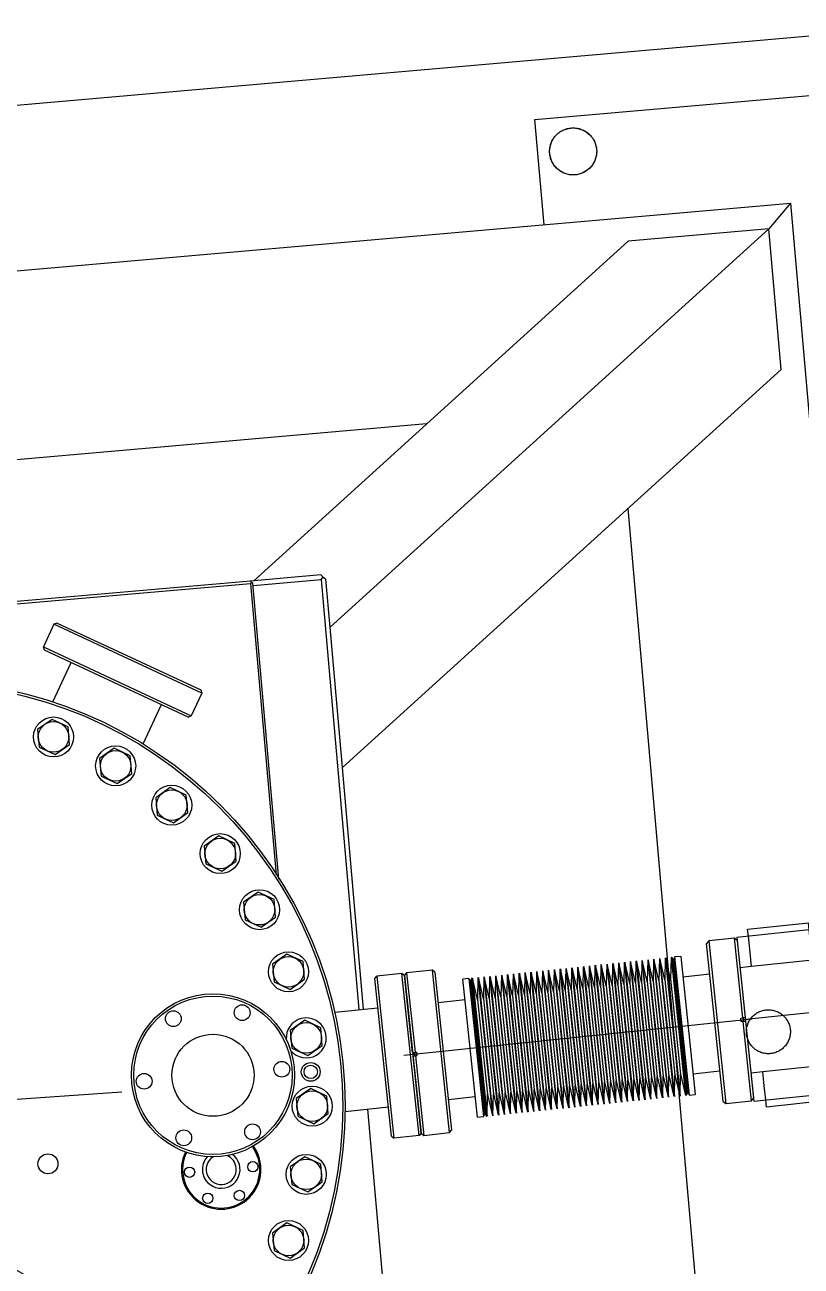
# Model space of a CAD drawing. Extents: x -50 to 48714, y -13211 to 6743.
# Drawn here: x 21933 to 22263, y 274 to 801 of the extents above; entities that cross this region are included whole.
import ezdxf

# ---------------------------------------------------------------- set-up
doc = ezdxf.new("R2010")
doc.units = 0
doc.header["$LTSCALE"] = 50
doc.linetypes.add('UE46_HMI$0$DASH_CENTER', pattern=[36, 24, -3, 6, -3])
doc.linetypes.add('UE46_HMI$0$PHANTOM', pattern=[2.5, 1.25, -0.25, 0.25, -0.25, 0.25, -0.25])
doc.layers.get('0').update_dxf_attribs({"linetype": 'CONTINUOUS'})
for name, color, linetype in [('UE46_HMI$0$1', 7, 'CONTINUOUS'), ('UE46_HMI$0$AM_VIS', 7, 'CONTINUOUS'), ('UE46_HMI$0$AUTOVUE_8', 7, 'CONTINUOUS')]:
    doc.layers.add(name, color=color, linetype=linetype)

# ---------------------------------------------------------------- blocks, each defined once
blk = doc.blocks.new('UE46_HMI$0$MEMBRANBALG_LO0')
at = {"layer": 'UE46_HMI$0$1', "color": 7, "linetype": 'CONTINUOUS'}
for p, q in [((5223.46, 412.11), (5222.57, 411.01)), ((5234.4, 413.26), (5223.46, 412.11)), ((5223.46, 412.11), (5230.72, 342.99)), ((5235.5, 412.37), (5234.4, 413.26)), ((5237.95, 379.44), (5234.4, 413.26)), ((5235.5, 412.37), (5238.94, 379.55)), ((5229.62, 343.88), (5222.57, 411.01)), ((5170.2, 401.24), (5170.02, 391.97)), ((5170.2, 401.24), (5176.37, 342.54)), ((5170.3, 401.24), (5176.47, 342.57)), ((5170.3, 401.24), (5176.47, 342.57)), ((5172.51, 392.23), (5170.4, 401.27)), ((5170.4, 401.27), (5176.57, 342.56)), ((5172.69, 401.51), (5172.51, 392.23)), ((5172.69, 401.51), (5178.86, 342.8)), ((5172.79, 401.5), (5178.95, 342.83)), ((5172.79, 401.5), (5178.95, 342.83)), ((5174.99, 392.49), (5172.88, 401.53)), ((5172.88, 401.53), (5179.05, 342.82)), ((5175.17, 401.77), (5174.99, 392.49)), ((5175.17, 401.77), (5181.34, 343.07)), ((5175.27, 401.77), (5181.44, 343.09)), ((5175.27, 401.77), (5181.44, 343.09)), ((5177.48, 392.75), (5175.37, 401.79)), ((5175.37, 401.79), (5181.54, 343.09)), ((5177.66, 402.03), (5177.48, 392.75)), ((5177.66, 402.03), (5183.83, 343.33)), ((5177.76, 402.03), (5183.93, 343.35)), ((5177.76, 402.03), (5183.93, 343.35)), ((5179.96, 393.01), (5177.86, 402.05)), ((5177.86, 402.05), (5184.03, 343.35)), ((5180.15, 402.29), (5179.96, 393.01)), ((5180.15, 402.29), (5186.32, 343.59)), ((5180.25, 402.29), (5186.41, 343.61)), ((5180.25, 402.29), (5186.41, 343.61)), ((5182.45, 393.27), (5180.34, 402.31)), ((5180.34, 402.31), (5186.51, 343.61)), ((5182.63, 402.55), (5182.45, 393.27)), ((5182.63, 402.55), (5188.8, 343.85)), ((5182.73, 402.55), (5188.9, 343.87)), ((5182.73, 402.55), (5188.9, 343.87)), ((5184.94, 393.54), (5182.83, 402.57)), ((5182.83, 402.57), (5189, 343.87)), ((5185.12, 402.81), (5184.94, 393.54)), ((5185.12, 402.81), (5191.29, 344.11)), ((5185.22, 402.81), (5191.39, 344.13)), ((5185.22, 402.81), (5191.39, 344.13)), ((5187.42, 393.8), (5185.32, 402.83)), ((5185.32, 402.83), (5191.49, 344.13)), ((5187.61, 403.07), (5187.42, 393.8)), ((5187.61, 403.07), (5193.77, 344.37)), ((5187.71, 403.07), (5193.87, 344.39)), ((5187.71, 403.07), (5193.87, 344.39)), ((5189.91, 394.06), (5187.8, 403.09)), ((5187.8, 403.09), (5193.97, 344.39)), ((5190.09, 403.33), (5189.91, 394.06)), ((5190.09, 403.33), (5196.26, 344.63)), ((5190.19, 403.33), (5196.36, 344.66)), ((5190.19, 403.33), (5196.36, 344.66)), ((5192.4, 394.32), (5190.29, 403.36)), ((5190.29, 403.36), (5196.46, 344.65)), ((5192.58, 403.6), (5192.4, 394.32)), ((5192.58, 403.6), (5198.75, 344.89)), ((5192.68, 403.59), (5198.84, 344.92)), ((5192.68, 403.59), (5198.84, 344.92)), ((5194.88, 394.58), (5192.78, 403.62)), ((5192.78, 403.62), (5198.94, 344.92)), ((5195.06, 403.86), (5194.88, 394.58)), ((5195.06, 403.86), (5201.23, 345.16)), ((5195.16, 403.86), (5201.33, 345.18)), ((5195.16, 403.86), (5201.33, 345.18)), ((5197.37, 394.84), (5195.26, 403.88)), ((5195.26, 403.88), (5201.43, 345.18)), ((5197.55, 404.12), (5197.37, 394.84)), ((5197.55, 404.12), (5203.72, 345.42)), ((5197.65, 404.12), (5203.82, 345.44)), ((5197.65, 404.12), (5203.82, 345.44)), ((5199.85, 395.1), (5197.75, 404.14)), ((5197.75, 404.14), (5203.92, 345.44)), ((5200.04, 404.38), (5199.85, 395.1)), ((5200.04, 404.38), (5206.21, 345.68)), ((5200.14, 404.38), (5206.3, 345.7)), ((5200.14, 404.38), (5206.3, 345.7)), ((5202.34, 395.37), (5200.23, 404.4)), ((5200.23, 404.4), (5206.4, 345.7)), ((5202.52, 404.64), (5202.34, 395.37)), ((5202.52, 404.64), (5208.69, 345.94)), ((5202.62, 404.64), (5208.79, 345.96)), ((5202.62, 404.64), (5208.79, 345.96)), ((5204.83, 395.63), (5202.72, 404.66)), ((5202.72, 404.66), (5208.89, 345.96)), ((5205.01, 404.9), (5204.83, 395.63)), ((5205.01, 404.9), (5211.18, 346.2)), ((5205.11, 404.9), (5211.28, 346.22)), ((5205.11, 404.9), (5211.28, 346.22)), ((5207.31, 395.89), (5205.21, 404.92)), ((5205.21, 404.92), (5211.38, 346.22)), ((5207.5, 405.16), (5207.31, 395.89)), ((5207.5, 405.16), (5213.67, 346.46)), ((5207.79, 405.18), (5207.6, 405.16)), ((5207.6, 405.16), (5213.76, 346.49)), ((5207.6, 405.16), (5213.76, 346.49)), ((5208.23, 404.59), (5207.79, 405.18)), ((5210.88, 375.84), (5207.79, 405.18)), ((5211.24, 375.88), (5208.23, 404.59)), ((5209.09, 405.32), (5208.79, 404.65)), ((5211.81, 375.94), (5208.79, 404.65)), ((5211.57, 405.58), (5209.09, 405.32)), ((5212.17, 375.98), (5209.09, 405.32)), ((5211.57, 405.58), (5217.74, 346.9)), ((5095.16, 398.62), (5094.27, 397.52)), ((5097.72, 364.71), (5094.27, 397.52)), ((5106.1, 399.77), (5095.16, 398.62)), ((5095.16, 398.62), (5098.72, 364.81)), ((5107.2, 398.88), (5106.1, 399.77)), ((5113.37, 330.65), (5106.1, 399.77)), ((5107.2, 398.88), (5114.26, 331.75)), ((5121.57, 396.12), (5119.08, 395.86)), ((5122.17, 366.52), (5119.08, 395.86)), ((5122, 395.53), (5121.57, 396.12)), ((5121.57, 396.12), (5127.74, 337.44)), ((5122.86, 396.26), (5122.56, 395.58)), ((5123.06, 396.28), (5122.86, 396.26)), ((5122.86, 396.26), (5129.03, 337.58)), ((5126.14, 366.94), (5123.06, 396.28)), ((5123.06, 396.28), (5129.23, 337.6)), ((5125.27, 387.26), (5123.16, 396.3)), ((5123.16, 396.3), (5129.33, 337.6)), ((5125.45, 396.54), (5125.27, 387.26)), ((5125.45, 396.54), (5131.62, 337.84)), ((5125.55, 396.54), (5131.71, 337.86)), ((5125.55, 396.54), (5131.71, 337.86)), ((5127.75, 387.53), (5125.64, 396.56)), ((5125.64, 396.56), (5131.81, 337.86)), ((5127.93, 396.8), (5127.75, 387.53)), ((5127.93, 396.8), (5134.1, 338.1)), ((5128.03, 396.8), (5134.2, 338.12)), ((5128.03, 396.8), (5134.2, 338.12)), ((5130.24, 387.79), (5128.13, 396.82)), ((5128.13, 396.82), (5134.3, 338.12)), ((5130.42, 397.06), (5130.24, 387.79)), ((5130.42, 397.06), (5136.59, 338.36)), ((5130.52, 397.06), (5136.69, 338.38)), ((5130.52, 397.06), (5136.69, 338.38)), ((5132.72, 388.05), (5130.62, 397.08)), ((5130.62, 397.08), (5136.79, 338.38)), ((5132.91, 397.32), (5132.72, 388.05)), ((5132.91, 397.32), (5139.08, 338.62)), ((5133.01, 397.32), (5139.17, 338.65)), ((5133.01, 397.32), (5139.17, 338.65)), ((5135.21, 388.31), (5133.1, 397.35)), ((5133.1, 397.35), (5139.27, 338.64)), ((5135.39, 397.59), (5135.21, 388.31)), ((5135.39, 397.59), (5141.56, 338.88)), ((5135.49, 397.58), (5141.66, 338.91)), ((5135.49, 397.58), (5141.66, 338.91)), ((5137.7, 388.57), (5135.59, 397.61)), ((5135.59, 397.61), (5141.76, 338.91)), ((5137.88, 397.85), (5137.7, 388.57)), ((5137.88, 397.85), (5144.05, 339.15)), ((5137.98, 397.85), (5144.15, 339.17)), ((5137.98, 397.85), (5144.15, 339.17)), ((5140.18, 388.83), (5138.08, 397.87)), ((5138.08, 397.87), (5144.25, 339.17)), ((5140.37, 398.11), (5140.18, 388.83)), ((5140.37, 398.11), (5146.54, 339.41)), ((5140.47, 398.11), (5146.63, 339.43)), ((5140.47, 398.11), (5146.63, 339.43)), ((5142.67, 389.09), (5140.56, 398.13)), ((5140.56, 398.13), (5146.73, 339.43)), ((5142.85, 398.37), (5142.67, 389.09)), ((5142.85, 398.37), (5149.02, 339.67)), ((5142.95, 398.37), (5149.12, 339.69)), ((5142.95, 398.37), (5149.12, 339.69)), ((5145.16, 389.36), (5143.05, 398.39)), ((5143.05, 398.39), (5149.22, 339.69)), ((5145.34, 398.63), (5145.16, 389.36)), ((5145.34, 398.63), (5151.51, 339.93)), ((5145.44, 398.63), (5151.61, 339.95)), ((5145.44, 398.63), (5151.61, 339.95)), ((5147.64, 389.62), (5145.54, 398.65)), ((5145.54, 398.65), (5151.71, 339.95)), ((5147.82, 398.89), (5147.64, 389.62)), ((5147.82, 398.89), (5153.99, 340.19)), ((5147.92, 398.89), (5154.09, 340.21)), ((5147.92, 398.89), (5154.09, 340.21)), ((5150.13, 389.88), (5148.02, 398.91)), ((5148.02, 398.91), (5154.19, 340.21)), ((5150.31, 399.15), (5150.13, 389.88)), ((5150.31, 399.15), (5156.48, 340.45)), ((5150.41, 399.15), (5156.58, 340.48)), ((5150.41, 399.15), (5156.58, 340.48)), ((5152.61, 390.14), (5150.51, 399.17)), ((5150.51, 399.17), (5156.68, 340.47)), ((5152.8, 399.42), (5152.61, 390.14)), ((5152.8, 399.42), (5158.97, 340.71)), ((5152.9, 399.41), (5159.06, 340.74)), ((5152.9, 399.41), (5159.06, 340.74)), ((5155.1, 390.4), (5152.99, 399.44)), ((5152.99, 399.44), (5159.16, 340.73)), ((5155.28, 399.68), (5155.1, 390.4)), ((5155.28, 399.68), (5161.45, 340.97)), ((5155.38, 399.67), (5161.55, 341)), ((5155.38, 399.67), (5161.55, 341)), ((5157.59, 390.66), (5155.48, 399.7)), ((5155.48, 399.7), (5161.65, 341)), ((5157.77, 399.94), (5157.59, 390.66)), ((5157.77, 399.94), (5163.94, 341.24)), ((5157.87, 399.94), (5164.04, 341.26)), ((5157.87, 399.94), (5164.04, 341.26)), ((5160.07, 390.92), (5157.97, 399.96)), ((5157.97, 399.96), (5164.14, 341.26)), ((5160.26, 400.2), (5160.07, 390.92)), ((5160.26, 400.2), (5166.43, 341.5)), ((5160.36, 400.2), (5166.52, 341.52)), ((5160.36, 400.2), (5166.52, 341.52)), ((5162.56, 391.18), (5160.45, 400.22)), ((5160.45, 400.22), (5166.62, 341.52)), ((5162.74, 400.46), (5162.56, 391.18)), ((5162.74, 400.46), (5168.91, 341.76)), ((5162.84, 400.46), (5169.01, 341.78)), ((5162.84, 400.46), (5169.01, 341.78)), ((5165.05, 391.45), (5162.94, 400.48)), ((5162.94, 400.48), (5169.11, 341.78)), ((5165.23, 400.72), (5165.05, 391.45)), ((5165.23, 400.72), (5171.4, 342.02)), ((5165.33, 400.72), (5171.5, 342.04)), ((5165.33, 400.72), (5171.5, 342.04)), ((5167.53, 391.71), (5165.43, 400.74)), ((5165.43, 400.74), (5171.6, 342.04)), ((5167.71, 400.98), (5167.53, 391.71)), ((5167.71, 400.98), (5173.88, 342.28)), ((5167.81, 400.98), (5173.98, 342.3)), ((5167.81, 400.98), (5173.98, 342.3)), ((5170.02, 391.97), (5167.91, 401)), ((5167.91, 401), (5174.08, 342.3)), ((5207.31, 395.89), (5211.56, 355.5)), ((5223.94, 397.98), (5212.5, 396.78)), ((5122, 395.53), (5128.04, 338.12)), ((5122.56, 395.58), (5128.6, 338.17)), ((5157.59, 390.66), (5161.83, 350.27)), ((5160.07, 390.92), (5164.32, 350.53)), ((5162.56, 391.18), (5166.81, 350.79)), ((5165.05, 391.45), (5169.29, 351.06)), ((5167.53, 391.71), (5171.78, 351.32)), ((5170.02, 391.97), (5174.26, 351.58)), ((5172.51, 392.23), (5176.75, 351.84)), ((5174.99, 392.49), (5179.24, 352.1)), ((5177.48, 392.75), (5181.72, 352.36)), ((5179.96, 393.01), (5184.21, 352.62)), ((5182.45, 393.27), (5186.7, 352.88)), ((5184.94, 393.54), (5189.18, 353.15)), ((5187.42, 393.8), (5191.67, 353.41)), ((5189.91, 394.06), (5194.15, 353.67)), ((5192.4, 394.32), (5196.64, 353.93)), ((5194.88, 394.58), (5199.13, 354.19)), ((5197.37, 394.84), (5201.61, 354.45)), ((5199.85, 395.1), (5204.1, 354.71)), ((5202.34, 395.37), (5206.59, 354.98)), ((5204.83, 395.63), (5209.07, 355.24)), ((5120.01, 387.06), (5108.57, 385.86)), ((5125.27, 387.26), (5129.51, 346.87)), ((5127.75, 387.53), (5132, 347.14)), ((5130.24, 387.79), (5134.48, 347.4)), ((5132.72, 388.05), (5136.97, 347.66)), ((5135.21, 388.31), (5139.46, 347.92)), ((5137.7, 388.57), (5141.94, 348.18)), ((5140.18, 388.83), (5144.43, 348.44)), ((5142.67, 389.09), (5146.91, 348.7)), ((5145.16, 389.36), (5149.4, 348.97)), ((5147.64, 389.62), (5151.89, 349.23)), ((5150.13, 389.88), (5154.37, 349.49)), ((5152.61, 390.14), (5156.86, 349.75)), ((5155.1, 390.4), (5159.35, 350.01)), ((5213.96, 346.51), (5210.88, 375.84)), ((5214.26, 347.18), (5211.24, 375.88)), ((5214.82, 347.24), (5211.81, 375.94)), ((5215.25, 346.64), (5212.17, 375.98)), ((5237.15, 379.36), (5237.95, 379.44)), ((5237.31, 377.87), (5237.15, 379.36)), ((5238.11, 377.95), (5237.31, 377.87)), ((5238.94, 379.55), (5237.95, 379.44)), ((5238.11, 377.95), (5239.1, 378.06)), ((5241.66, 344.14), (5238.11, 377.95)), ((5238.41, 377.98), (5238.25, 379.48)), ((5239.1, 378.06), (5242.55, 345.24)), ((5097.72, 364.71), (5098.72, 364.81)), ((5098.58, 363.29), (5098.42, 364.78)), ((5098.72, 364.81), (5099.19, 364.86)), ((5099.19, 364.86), (5099.51, 364.89)), ((5099.34, 363.37), (5099.19, 364.86)), ((5099.67, 363.4), (5099.51, 364.89)), ((5125.25, 337.18), (5122.17, 366.52)), ((5129.23, 337.6), (5126.14, 366.94)), ((5097.88, 363.21), (5098.87, 363.32)), ((5101.33, 330.39), (5097.88, 363.21)), ((5098.87, 363.32), (5099.34, 363.37)), ((5098.87, 363.32), (5102.43, 329.5)), ((5099.34, 363.37), (5099.67, 363.4)), ((5193.97, 344.39), (5194.15, 353.67)), ((5194.15, 353.67), (5196.26, 344.63)), ((5196.46, 344.65), (5196.64, 353.93)), ((5196.64, 353.93), (5198.75, 344.89)), ((5198.94, 344.92), (5199.13, 354.19)), ((5199.13, 354.19), (5201.23, 345.16)), ((5201.43, 345.18), (5201.61, 354.45)), ((5201.61, 354.45), (5203.72, 345.42)), ((5203.92, 345.44), (5204.1, 354.71)), ((5204.1, 354.71), (5206.21, 345.68)), ((5206.4, 345.7), (5206.59, 354.98)), ((5206.59, 354.98), (5208.69, 345.94)), ((5208.89, 345.96), (5209.07, 355.24)), ((5209.07, 355.24), (5211.18, 346.2)), ((5211.38, 346.22), (5211.56, 355.5)), ((5211.56, 355.5), (5213.67, 346.46)), ((5216.82, 355.71), (5228.25, 356.91)), ((5144.25, 339.17), (5144.43, 348.44)), ((5144.43, 348.44), (5146.54, 339.41)), ((5146.73, 339.43), (5146.91, 348.7)), ((5146.91, 348.7), (5149.02, 339.67)), ((5149.22, 339.69), (5149.4, 348.97)), ((5149.4, 348.97), (5151.51, 339.93)), ((5151.71, 339.95), (5151.89, 349.23)), ((5151.89, 349.23), (5153.99, 340.19)), ((5154.19, 340.21), (5154.37, 349.49)), ((5154.37, 349.49), (5156.48, 340.45)), ((5156.68, 340.47), (5156.86, 349.75)), ((5156.86, 349.75), (5158.97, 340.71)), ((5159.16, 340.73), (5159.35, 350.01)), ((5159.35, 350.01), (5161.45, 340.97)), ((5161.65, 341), (5161.83, 350.27)), ((5161.83, 350.27), (5163.94, 341.24)), ((5164.14, 341.26), (5164.32, 350.53)), ((5164.32, 350.53), (5166.43, 341.5)), ((5166.62, 341.52), (5166.81, 350.79)), ((5166.81, 350.79), (5168.91, 341.76)), ((5169.11, 341.78), (5169.29, 351.06)), ((5169.29, 351.06), (5171.4, 342.02)), ((5171.6, 342.04), (5171.78, 351.32)), ((5171.78, 351.32), (5173.88, 342.28)), ((5174.08, 342.3), (5174.26, 351.58)), ((5174.26, 351.58), (5176.37, 342.54)), ((5176.57, 342.56), (5176.75, 351.84)), ((5176.75, 351.84), (5178.86, 342.8)), ((5179.05, 342.82), (5179.24, 352.1)), ((5179.24, 352.1), (5181.34, 343.07)), ((5181.54, 343.09), (5181.72, 352.36)), ((5181.72, 352.36), (5183.83, 343.33)), ((5184.03, 343.35), (5184.21, 352.62)), ((5184.21, 352.62), (5186.32, 343.59)), ((5186.51, 343.61), (5186.7, 352.88)), ((5186.7, 352.88), (5188.8, 343.85)), ((5189, 343.87), (5189.18, 353.15)), ((5189.18, 353.15), (5191.29, 344.11)), ((5191.49, 344.13), (5191.67, 353.41)), ((5191.67, 353.41), (5193.77, 344.37)), ((5112.89, 344.78), (5124.33, 345.98)), ((5129.33, 337.6), (5129.51, 346.87)), ((5129.51, 346.87), (5131.62, 337.84)), ((5131.81, 337.86), (5132, 347.14)), ((5132, 347.14), (5134.1, 338.1)), ((5134.3, 338.12), (5134.48, 347.4)), ((5134.48, 347.4), (5136.59, 338.36)), ((5136.79, 338.38), (5136.97, 347.66)), ((5136.97, 347.66), (5139.08, 338.62)), ((5139.27, 338.64), (5139.46, 347.92)), ((5139.46, 347.92), (5141.56, 338.88)), ((5141.76, 338.91), (5141.94, 348.18)), ((5141.94, 348.18), (5144.05, 339.15)), ((5213.76, 346.49), (5213.96, 346.51)), ((5213.96, 346.51), (5214.26, 347.18)), ((5214.82, 347.24), (5215.25, 346.64)), ((5215.25, 346.64), (5217.74, 346.9)), ((5229.62, 343.88), (5230.72, 342.99)), ((5230.72, 342.99), (5241.66, 344.14)), ((5241.66, 344.14), (5242.55, 345.24)), ((5127.74, 337.44), (5128.04, 338.12)), ((5128.6, 338.17), (5129.03, 337.58)), ((5125.25, 337.18), (5127.74, 337.44)), ((5129.03, 337.58), (5129.23, 337.6)), ((5101.33, 330.39), (5102.43, 329.5)), ((5102.43, 329.5), (5113.37, 330.65)), ((5113.37, 330.65), (5114.26, 331.75))]:
    blk.add_line(p, q, dxfattribs=at)
at = {"layer": 'UE46_HMI$0$1', "color": 4, "linetype": 'UE46_HMI$0$DASH_CENTER'}
blk.add_line((5094.01, 363.56), (5241.79, 379.09), dxfattribs=at)
at = {"layer": 'UE46_HMI$0$1', "color": 7, "linetype": 'CONTINUOUS'}
for centre, start, end in [((5208.49, 404.78), -144.0001, -23.9999), ((5122.27, 395.72), -144.0001, -23.9999), ((5214.56, 347.05), 35.9999, 156.0001), ((5128.33, 337.98), 35.9999, 156.0001)]:
    blk.add_arc(centre, 0.326, start, end, dxfattribs=at)
blk = doc.blocks.new('UE46_HMI$0$VAT_PNEUMATIKA4')
at = {"layer": 'UE46_HMI$0$1', "color": 4, "linetype": 'UE46_HMI$0$DASH_CENTER'}
blk.add_line((5238.03, 378.69), (5274.82, 382.57), dxfattribs=at)
at = {"layer": 'UE46_HMI$0$AUTOVUE_8', "color": 7, "linetype": 'CONTINUOUS'}
for p, q in [((5270.16, 417.28), (5235.35, 413.61)), ((5240.01, 417.11), (5265.87, 419.84)), ((5240.32, 414.13), (5240.01, 417.11)), ((5266.18, 416.86), (5265.87, 419.84)), ((5266.92, 409.9), (5266.18, 416.86)), ((5277.5, 347.66), (5270.16, 417.28)), ((5235.35, 413.61), (5242.69, 343.99)), ((5241.06, 407.17), (5240.32, 414.13)), ((5241.69, 401.2), (5241.06, 407.17)), ((5267.54, 403.93), (5266.92, 409.9)), ((5241.69, 401.2), (5236.72, 400.68)), ((5267.54, 403.93), (5241.69, 401.2)), ((5271.52, 404.35), (5267.54, 403.93)), ((5272.26, 359.18), (5246.41, 356.45)), ((5276.24, 359.6), (5272.26, 359.18)), ((5272.89, 353.21), (5272.26, 359.18)), ((5246.41, 356.45), (5241.44, 355.93)), ((5247.04, 350.48), (5246.41, 356.45)), ((5247.67, 344.52), (5247.04, 350.48)), ((5273.52, 347.24), (5272.89, 353.21)), ((5242.69, 343.99), (5277.5, 347.66)), ((5247.98, 341.53), (5247.67, 344.52)), ((5273.84, 344.26), (5247.98, 341.53)), ((5273.84, 344.26), (5273.52, 347.24))]:
    blk.add_line(p, q, dxfattribs=at)
blk = doc.blocks.new('UE46_HMI$0$SOCKEL__41')
at = {"layer": 'UE46_HMI$0$1', "color": 7, "linetype": 'CONTINUOUS'}
blk.add_line((5322.05, 801.55), (4634.67, 741.41), dxfattribs=at)
at = {"layer": 'UE46_HMI$0$AM_VIS', "color": 4, "linetype": 'UE46_HMI$0$PHANTOM'}
blk.add_circle((5165.89, 747.73), 10, dxfattribs=at)
blk = doc.blocks.new('UE46_HMI$0$FOKUSSIERKAMMER')
at = {"layer": 'UE46_HMI$0$1', "color": 4, "linetype": 'UE46_HMI$0$DASH_CENTER'}
blk.add_line((4677.67, 327.2), (4974.22, 347.94), dxfattribs=at)
at = {"layer": 'UE46_HMI$0$AM_VIS', "color": 7, "linetype": 'CONTINUOUS'}
for p, q in [((4945.36, 546.79), (4940.84, 537.1)), ((4946.69, 547.28), (4945.36, 546.79)), ((5008.17, 517.51), (4945.36, 546.79)), ((4946.69, 547.28), (5007.68, 518.83)), ((4941.32, 535.77), (4940.84, 537.1)), ((4940.84, 537.1), (5003.65, 507.81)), ((5002.32, 507.32), (4941.32, 535.77)), ((4944.81, 513.79), (4952.61, 530.5)), ((5008.17, 517.51), (5003.65, 507.81)), ((5007.68, 518.83), (5008.17, 517.51)), ((4983.24, 495.87), (4991.03, 512.59)), ((5002.32, 507.32), (5003.65, 507.81)), ((4944.52, 506.33), (4938.37, 502.02)), ((4938.37, 502.02), (4939.02, 494.54)), ((4951.33, 503.15), (4944.52, 506.33)), ((4951.98, 495.67), (4951.33, 503.15)), ((4939.02, 494.54), (4945.83, 491.36)), ((4945.83, 491.36), (4951.98, 495.67)), ((4970.9, 494.02), (4964.75, 489.72)), ((4977.71, 490.85), (4970.9, 494.02)), ((4978.36, 483.37), (4977.71, 490.85)), ((4964.75, 489.72), (4965.4, 482.23)), ((4965.4, 482.23), (4972.21, 479.06)), ((4972.21, 479.06), (4978.36, 483.37)), ((4994.75, 477.33), (4988.59, 473.02)), ((5001.55, 474.15), (4994.75, 477.33)), ((4988.59, 473.02), (4989.25, 465.54)), ((5002.21, 466.67), (5001.55, 474.15)), ((4989.25, 465.54), (4996.06, 462.36)), ((4996.06, 462.36), (5002.21, 466.67)), ((5015.33, 456.74), (5009.18, 452.43)), ((5022.14, 453.57), (5015.33, 456.74)), ((5009.18, 452.43), (5009.83, 444.95)), ((5022.79, 446.09), (5022.14, 453.57)), ((5009.83, 444.95), (5016.64, 441.78)), ((5016.64, 441.78), (5022.79, 446.09)), ((5032.03, 432.9), (5025.87, 428.59)), ((5038.84, 429.72), (5032.03, 432.9)), ((5025.87, 428.59), (5026.53, 421.11)), ((5039.49, 422.24), (5038.84, 429.72)), ((5033.34, 417.93), (5039.49, 422.24)), ((5026.53, 421.11), (5033.34, 417.93)), ((5044.33, 406.51), (5038.18, 402.21)), ((5051.14, 403.34), (5044.33, 406.51)), ((5038.18, 402.21), (5038.83, 394.72)), ((5051.79, 395.86), (5051.14, 403.34)), ((5045.64, 391.55), (5051.79, 395.86)), ((5081.65, 396.1), (5082.54, 397.2)), ((5088.69, 329.17), (5081.65, 396.1)), ((5093.18, 398.32), (5082.54, 397.2)), ((5082.54, 397.2), (5089.79, 328.28)), ((5094.28, 397.43), (5093.18, 398.32)), ((5100.43, 329.4), (5093.18, 398.32)), ((5094.28, 397.43), (5101.32, 330.49)), ((5038.83, 394.72), (5045.64, 391.55)), ((5064.61, 381.79), (5082.95, 383.72)), ((5051.86, 378.4), (5045.71, 374.09)), ((5058.67, 375.22), (5051.86, 378.4)), ((5059.33, 367.74), (5058.67, 375.22)), ((5045.71, 374.09), (5046.37, 366.61)), ((5046.37, 366.61), (5053.17, 363.43)), ((5053.17, 363.43), (5059.33, 367.74)), ((5054.4, 349.4), (5048.25, 345.09)), ((5061.21, 346.22), (5054.4, 349.4)), ((5048.25, 345.09), (5048.9, 337.61)), ((5061.86, 338.74), (5061.21, 346.22)), ((5055.71, 334.43), (5061.86, 338.74)), ((5069.04, 339.62), (5087.39, 341.55)), ((5048.9, 337.61), (5055.71, 334.43)), ((5088.69, 329.17), (5089.79, 328.28)), ((5100.43, 329.4), (5089.79, 328.28)), ((5101.32, 330.49), (5100.43, 329.4)), ((5051.86, 320.4), (5045.71, 316.09)), ((5058.67, 317.22), (5051.86, 320.4)), ((5059.33, 309.74), (5058.67, 317.22)), ((5045.71, 316.09), (5046.37, 308.61)), ((5046.37, 308.61), (5053.17, 305.43)), ((5053.17, 305.43), (5059.33, 309.74)), ((5044.33, 292.28), (5038.18, 287.97)), ((5051.14, 289.11), (5044.33, 292.28)), ((5038.18, 287.97), (5038.83, 280.49)), ((5051.79, 281.62), (5051.14, 289.11)), ((5038.83, 280.49), (5045.64, 277.31)), ((5045.64, 277.31), (5051.79, 281.62))]:
    blk.add_line(p, q, dxfattribs=at)
for centre, radius in [((4888.06, 341.91), 181), ((4888.06, 341.91), 180), ((4945.17, 498.84), 8.5), ((4945.17, 498.84), 6.5), ((4971.56, 486.54), 8.5), ((4971.56, 486.54), 6.5), ((4995.4, 469.84), 8.5), ((4995.4, 469.84), 6.5), ((5015.99, 449.26), 8.5), ((5015.99, 449.26), 6.5), ((5032.68, 425.41), 8.5), ((5032.68, 425.41), 6.5), ((5044.98, 399.03), 8.5), ((5044.98, 399.03), 6.5), ((5012.89, 355.04), 34.65), ((5012.89, 355.04), 33.65), ((4996.05, 379.08), 3.35), ((5025.29, 381.64), 3.35), ((5052.52, 370.91), 6.5), ((5012.89, 355.04), 17.45), ((5042.13, 357.59), 3.35), ((5054.42, 356.47), 4), ((5054.42, 356.47), 2.85), ((4983.65, 352.48), 3.35), ((5055.06, 341.91), 8.5), ((5055.06, 341.91), 6.5), ((5029.72, 330.99), 3.35), ((5000.48, 328.43), 3.35), ((4942.81, 317.38), 4.25), ((5029.84, 316.17), 2.2), ((5052.52, 312.92), 8.5), ((5052.52, 312.92), 6.5), ((5002.94, 313.82), 2.2), ((5024.13, 303.94), 2.2), ((5010.69, 302.76), 2.2), ((5044.98, 284.8), 8.5), ((5044.98, 284.8), 6.5)]:
    blk.add_circle(centre, radius, dxfattribs=at)
for centre, radius, start, end in [((5052.52, 370.91), 8.5, -141.2547, -175.0768), ((5016.39, 315), 16.9, 153.9693, 36.0307), ((5016.39, 315), 16.4, 153.7628, 36.2372), ((5016.39, 315), 8, 136.8956, -173), ((5016.39, 315), 8, -173, 53.1044), ((5016.39, 315), 6.4, 122.6662, 5), ((5016.39, 315), 6.4, 5, 67.3338)]:
    blk.add_arc(centre, radius, start, end, dxfattribs=at)
blk.add_spline([(4954.15, 237.61), (4952.77, 245.12), (4950.18, 251.6), (4947.35, 256.35), (4944.06, 260.63), (4941.27, 263.61), (4938.21, 266.33), (4934.67, 268.95), (4930.84, 271.32), (4926.69, 273.45), (4922.37, 275.25), (4917.8, 276.73), (4913.14, 277.87), (4908.31, 278.68), (4903.44, 279.13), (4898.5, 279.23), (4893.56, 278.97), (4888.66, 278.37), (4883.81, 277.41), (4879.09, 276.12), (4874.48, 274.49), (4870.08, 272.56), (4865.84, 270.3), (4861.9, 267.79), (4858.18, 264.97), (4854.82, 261.96), (4851.79, 258.77), (4849.25, 255.56), (4847.02, 252.14), (4844.52, 247.36), (4842.56, 242.19), (4841.13, 235.35), (4841.08, 227.72)], degree=3, dxfattribs=at)
blk = doc.blocks.new('UE46_HMI')
at = {"layer": 'UE46_HMI$0$AM_VIS', "color": 7, "linetype": 'CONTINUOUS'}
for p, q in [((5149.64, 761.3), (5299.07, 774.37)), ((5153.57, 716.47), (5149.64, 761.3)), ((4665.93, 673.81), (5258.17, 725.62)), ((5258.17, 725.62), (5249.08, 714.79)), ((5258.17, 725.62), (5286.32, 403.82)), ((5258.17, 725.62), (5258.17, 725.62)), ((5249.08, 714.79), (5062.62, 545.49)), ((5249.08, 714.79), (5189.3, 709.56)), ((5254.3, 655.02), (5249.08, 714.79)), ((5189.3, 709.56), (5030.25, 565.15)), ((5254.3, 655.02), (5067.85, 485.72)), ((5103.66, 631.8), (4890.57, 613.16)), ((5205.78, 406.49), (5189.21, 595.91)), ((5028.79, 565.02), (4904.28, 554.13)), ((5058.68, 567.63), (5028.79, 565.02)), ((5028.79, 565.02), (5029.33, 564.56)), ((5029.96, 563.11), (5058.85, 565.64)), ((5059.76, 566.72), (5058.68, 567.63)), ((5058.85, 565.64), (5059.76, 566.72)), ((5058.85, 565.64), (5074.84, 382.86)), ((5059.76, 566.72), (5060.84, 565.82)), ((5062.62, 545.49), (5060.84, 565.82)), ((4904.37, 553.13), (5028.88, 564.02)), ((5029.33, 564.56), (5028.88, 564.02)), ((5028.88, 564.02), (5039.72, 440.12)), ((5029.33, 564.56), (5029.87, 564.11)), ((5040.88, 438.29), (5029.87, 564.11)), ((5067.85, 485.72), (5062.62, 545.49)), ((5076.84, 383), (5067.85, 485.72)), ((5228.74, 144.05), (5211.24, 344.09)), ((5078.54, 340.61), (5087.97, 232.83))]:
    blk.add_line(p, q, dxfattribs=at)
at = {"layer": 'UE46_HMI$0$AM_VIS', "color": 4, "linetype": 'UE46_HMI$0$PHANTOM'}
blk.add_line((5211.24, 344.09), (5205.78, 406.49), dxfattribs=at)
at = {"layer": 'UE46_HMI$0$AM_VIS', "color": 7, "linetype": 'CONTINUOUS'}
blk.add_circle((5165.89, 747.66), 10, dxfattribs=at)
at = {"layer": 'UE46_HMI$0$AM_VIS', "color": 4, "linetype": 'UE46_HMI$0$PHANTOM'}
blk.add_circle((5248.82, 373.47), 9.34, dxfattribs=at)
for name in ['UE46_HMI$0$SOCKEL__41', 'UE46_HMI$0$FOKUSSIERKAMMER', 'UE46_HMI$0$VAT_PNEUMATIKA4', 'UE46_HMI$0$MEMBRANBALG_LO0']:
    blk.add_blockref(name, (0, -0.07))

msp = doc.modelspace()

# ---------------------------------------------------------------- block references
msp.add_blockref('UE46_HMI', (17000, 0))

doc.saveas('drawing.dxf')
